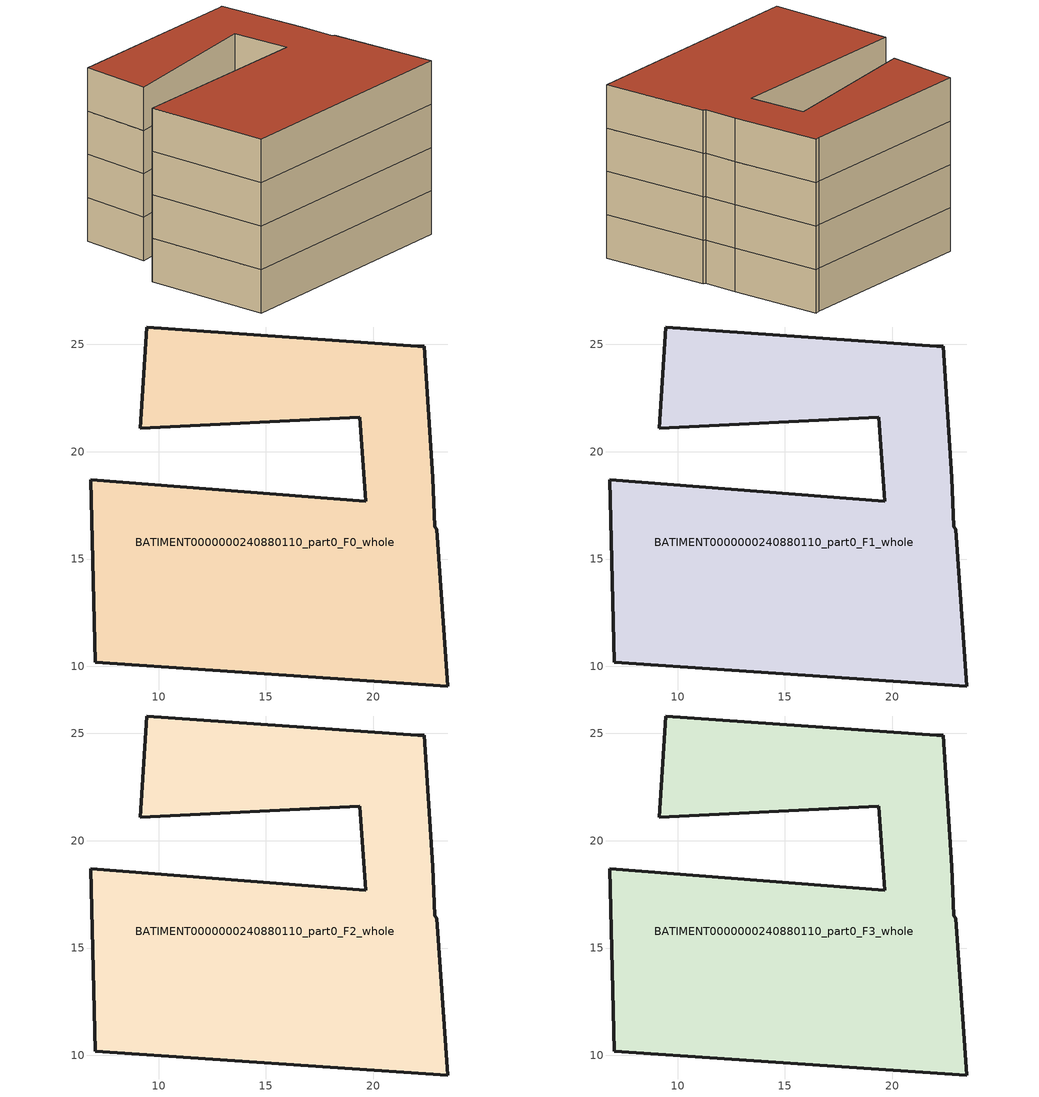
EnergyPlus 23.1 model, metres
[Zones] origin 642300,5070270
BATIMENT0000000240880110_part0_F0_whole
 floor ground (EU_floor_Construction): 22.36,24.9 22.76,18.8 22.86,16.5 22.96,16.4 23.46,9.09 7.05,10.2 6.85,18.7 19.66,17.7 19.36,21.6 9.15,21.1 9.45,25.81 22.06,24.9 z0
 wall outside (EU_wall_Construction): 23.46,9.09 22.96,16.4 22.86,16.5 22.76,18.8 22.36,24.9 22.06,24.9 9.45,25.81 9.15,21.1 19.36,21.6 19.66,17.7 6.85,18.7 7.05,10.2 23.46,9.09 z0:3
BATIMENT0000000240880110_part0_F1_whole
 floor to BATIMENT0000000240880110_part0_F0_whole (EU_floor_Construction): 22.36,24.9 22.76,18.8 22.86,16.5 22.96,16.4 23.46,9.09 7.05,10.2 6.85,18.7 19.66,17.7 19.36,21.6 9.15,21.1 9.45,25.81 22.06,24.9 z3
 wall outside (EU_wall_Construction): 23.46,9.09 22.96,16.4 22.86,16.5 22.76,18.8 22.36,24.9 22.06,24.9 9.45,25.81 9.15,21.1 19.36,21.6 19.66,17.7 6.85,18.7 7.05,10.2 23.46,9.09 z3:6
BATIMENT0000000240880110_part0_F2_whole
 floor to BATIMENT0000000240880110_part0_F1_whole (EU_floor_Construction): 22.36,24.9 22.76,18.8 22.86,16.5 22.96,16.4 23.46,9.09 7.05,10.2 6.85,18.7 19.66,17.7 19.36,21.6 9.15,21.1 9.45,25.81 22.06,24.9 z6
 wall outside (EU_wall_Construction): 23.46,9.09 22.96,16.4 22.86,16.5 22.76,18.8 22.36,24.9 22.06,24.9 9.45,25.81 9.15,21.1 19.36,21.6 19.66,17.7 6.85,18.7 7.05,10.2 23.46,9.09 z6:9
BATIMENT0000000240880110_part0_F3_whole
 floor to BATIMENT0000000240880110_part0_F2_whole (EU_floor_Construction): 22.36,24.9 22.76,18.8 22.86,16.5 22.96,16.4 23.46,9.09 7.05,10.2 6.85,18.7 19.66,17.7 19.36,21.6 9.15,21.1 9.45,25.81 22.06,24.9 z9
 wall outside (EU_wall_Construction): 23.46,9.09 22.96,16.4 22.86,16.5 22.76,18.8 22.36,24.9 22.06,24.9 9.45,25.81 9.15,21.1 19.36,21.6 19.66,17.7 6.85,18.7 7.05,10.2 23.46,9.09 z9:12
 roof outside (EU_roof_Construction): 23.46,9.09 22.96,16.4 22.86,16.5 22.76,18.8 22.36,24.9 22.06,24.9 9.45,25.81 9.15,21.1 19.36,21.6 19.66,17.7 6.85,18.7 7.05,10.2 z12
[Building]
EU S2 Campaign: North Axis=0; Terrain=City; Solar Distribution=FullExterior
[Site:Location]
Lyon-Bron: Latitude=45.75; Longitude=5; Time Zone=1; Elevation=198
[SizingPeriod:WeatherFileDays]
AnnualSizingPeriod: Begin Month=1; Begin Day of Month=1; End Month=12; End Day of Month=31; Day of Week for Start Day=Monday; Use Weather File Daylight Saving Period=No; Use Weather File Rain and Snow Indicators=No
[MATERIAL]
EU_InternalMass_Material: Roughness=MediumRough; Thickness=0.1; Conductivity=1; Density=1800; Specific Heat=900; Thermal Absorptance=0.9; Solar Absorptance=0.7; Visible Absorptance=0.7
[MATERIAL:NOMASS] Roughness=MediumRough; Thermal Absorptance=0.9; Solar Absorptance=0.7; Visible Absorptance=0.7
Name | Thermal Resistance
EU_wall_NoMass | 0.524421
EU_roof_NoMass | 0.457793
EU_floor_NoMass | 0.384546
[CONSTRUCTION]
EU_wall_Construction: EU_wall_NoMass
EU_roof_Construction: EU_roof_NoMass
EU_floor_Construction: EU_floor_NoMass
EU_InternalMass_Construction: EU_InternalMass_Material
[ZONE] Type=1; Multiplier=1; Ceiling Height=autocalculate; Volume=602.624; Floor Area=autocalculate; Part of Total Floor Area=Yes
BATIMENT0000000240880110_part0_F0_whole; BATIMENT0000000240880110_part0_F1_whole; BATIMENT0000000240880110_part0_F2_whole; BATIMENT0000000240880110_part0_F3_whole
[INTERNALMASS] Construction=EU_InternalMass_Construction; Surface Area=200.875
Name | Zone or ZoneList
BATIMENT0000000240880110_part0_F0_whole_EU_InternalMass | BATIMENT0000000240880110_part0_F0_whole
BATIMENT0000000240880110_part0_F1_whole_EU_InternalMass | BATIMENT0000000240880110_part0_F1_whole
BATIMENT0000000240880110_part0_F2_whole_EU_InternalMass | BATIMENT0000000240880110_part0_F2_whole
BATIMENT0000000240880110_part0_F3_whole_EU_InternalMass | BATIMENT0000000240880110_part0_F3_whole
[OTHEREQUIPMENT] Fuel Type=Electricity; Design Level Calculation Method=Watts/Area; Power per Zone Floor Area=1; Fraction Latent=0; Fraction Radiant=0; Fraction Lost=0; Carbon Dioxide Generation Rate=0; EndUse Subcategory=EU_Step8_InternalGains
Name | Zone or ZoneList or Space or SpaceList | Schedule
EU_Step8_InternalGain_BATIMENT0000000240880110_part0_F0_whole_f000 | BATIMENT0000000240880110_part0_F0_whole | EU_Step8_GainSchedule_BATIMENT0000000240880110_part0_F0_whole_f000
EU_Step8_InternalGain_BATIMENT0000000240880110_part0_F1_whole_f000 | BATIMENT0000000240880110_part0_F1_whole | EU_Step8_GainSchedule_BATIMENT0000000240880110_part0_F1_whole_f000
EU_Step8_InternalGain_BATIMENT0000000240880110_part0_F2_whole_f000 | BATIMENT0000000240880110_part0_F2_whole | EU_Step8_GainSchedule_BATIMENT0000000240880110_part0_F2_whole_f000
EU_Step8_InternalGain_BATIMENT0000000240880110_part0_F3_whole_f000 | BATIMENT0000000240880110_part0_F3_whole | EU_Step8_GainSchedule_BATIMENT0000000240880110_part0_F3_whole_f000
[ZONEVENTILATION:DESIGNFLOWRATE] Schedule=EU_AlwaysOn; Design Flow Rate Calculation Method=AirChanges/Hour; Air Changes per Hour=0.520093; Ventilation Type=Natural; Fan Pressure Rise=0; Fan Total Efficiency=1; Constant Term Coefficient=1; Temperature Term Coefficient=0; Velocity Term Coefficient=0; Velocity Squared Term Coefficient=0; Minimum Indoor Temperature=-100; Maximum Indoor Temperature=100; Delta Temperature=-100; Minimum Outdoor Temperature=-100; Maximum Outdoor Temperature=100; Maximum Wind Speed=40
Name | Zone or ZoneList or Space or SpaceList
EU_ConstantAir_BATIMENT0000000240880110_part0_F0_whole | BATIMENT0000000240880110_part0_F0_whole
EU_ConstantAir_BATIMENT0000000240880110_part0_F1_whole | BATIMENT0000000240880110_part0_F1_whole
EU_ConstantAir_BATIMENT0000000240880110_part0_F2_whole | BATIMENT0000000240880110_part0_F2_whole
EU_ConstantAir_BATIMENT0000000240880110_part0_F3_whole | BATIMENT0000000240880110_part0_F3_whole
[HVACTEMPLATE:THERMOSTAT] Constant Heating Setpoint=20; Constant Cooling Setpoint=50
EU_HeatOnly_BATIMENT0000000240880110_part0_F0_whole; EU_HeatOnly_BATIMENT0000000240880110_part0_F1_whole; EU_HeatOnly_BATIMENT0000000240880110_part0_F2_whole; EU_HeatOnly_BATIMENT0000000240880110_part0_F3_whole
[HVACTEMPLATE:ZONE:IDEALLOADSAIRSYSTEM] System Availability Schedule=EU_AlwaysOn; Maximum Heating Supply Air Temperature=50; Minimum Cooling Supply Air Temperature=13; Maximum Heating Supply Air Humidity Ratio=0.0156; Minimum Cooling Supply Air Humidity Ratio=0.0077; Heating Limit=NoLimit; Cooling Limit=NoLimit; Heating Availability Schedule=EU_AlwaysOn; Cooling Availability Schedule=EU_CoolingOff; Dehumidification Control Type=ConstantSensibleHeatRatio; Cooling Sensible Heat Ratio=0.7; Dehumidification Setpoint=60; Humidification Control Type=None; Humidification Setpoint=30; Outdoor Air Method=None; Outdoor Air Flow Rate per Person=0.00944; Outdoor Air Flow Rate per Zone Floor Area=0; Outdoor Air Flow Rate per Zone=0; Demand Controlled Ventilation Type=None; Outdoor Air Economizer Type=NoEconomizer; Heat Recovery Type=None; Sensible Heat Recovery Effectiveness=0.7; Latent Heat Recovery Effectiveness=0.65
Name | Template Thermostat
BATIMENT0000000240880110_part0_F0_whole | EU_HeatOnly_BATIMENT0000000240880110_part0_F0_whole
BATIMENT0000000240880110_part0_F1_whole | EU_HeatOnly_BATIMENT0000000240880110_part0_F1_whole
BATIMENT0000000240880110_part0_F2_whole | EU_HeatOnly_BATIMENT0000000240880110_part0_F2_whole
BATIMENT0000000240880110_part0_F3_whole | EU_HeatOnly_BATIMENT0000000240880110_part0_F3_whole
[SIZING:ZONE] Zone Cooling Design Supply Air Temperature Input Method=SupplyAirTemperature; Zone Cooling Design Supply Air Temperature=13; Zone Heating Design Supply Air Temperature Input Method=SupplyAirTemperature; Zone Heating Design Supply Air Temperature=50; Zone Cooling Design Supply Air Humidity Ratio=0.008; Zone Heating Design Supply Air Humidity Ratio=0.008; Cooling Design Air Flow Method=DesignDay; Cooling Design Air Flow Rate=0; Cooling Minimum Air Flow per Zone Floor Area=0.000762; Cooling Minimum Air Flow=0; Cooling Minimum Air Flow Fraction=0.2; Heating Design Air Flow Method=DesignDay; Heating Design Air Flow Rate=0; Heating Maximum Air Flow per Zone Floor Area=0.002032; Heating Maximum Air Flow=0.141576; Heating Maximum Air Flow Fraction=0.3; Account for Dedicated Outdoor Air System=No; Dedicated Outdoor Air System Control Strategy=NeutralSupplyAir; Dedicated Outdoor Air Low Setpoint Temperature for Design=autosize; Dedicated Outdoor Air High Setpoint Temperature for Design=autosize; Zone Load Sizing Method=Sensible Load Only No Latent Load; Zone Latent Cooling Design Supply Air Humidity Ratio Input Method=HumidityRatioDifference; Zone Cooling Design Supply Air Humidity Ratio Difference=0.005; Zone Latent Heating Design Supply Air Humidity Ratio Input Method=HumidityRatioDifference; Zone Humidification Design Supply Air Humidity Ratio Difference=0.005
BATIMENT0000000240880110_part0_F0_whole; BATIMENT0000000240880110_part0_F1_whole; BATIMENT0000000240880110_part0_F2_whole; BATIMENT0000000240880110_part0_F3_whole
[SCHEDULE:CONSTANT]
Name | Hourly Value
EU_AlwaysOn | 1
EU_CoolingOff | 0
[SCHEDULE:FILE] Column Number=1; Rows to Skip at Top=0; Number of Hours of Data=8760; Column Separator=Comma; Interpolate to Timestep=No; Minutes per Item=60; Adjust Schedule for Daylight Savings=Yes
Name | File
EU_Step8_GainSchedule_BATIMENT0000000240880110_part0_F0_whole_f000 | C:\Users\o_iseri\Desktop\OpenUBEM\openubem\outputs\eu_evidence\EU-04\s3\s3_campaign\FR-LYO-HAUTCOEURPENTES\BATIMENT0000000240880110_part0\BATIMENT0000000240880110_part0_F0_whole_f000_gain.csv
EU_Step8_GainSchedule_BATIMENT0000000240880110_part0_F1_whole_f000 | C:\Users\o_iseri\Desktop\OpenUBEM\openubem\outputs\eu_evidence\EU-04\s3\s3_campaign\FR-LYO-HAUTCOEURPENTES\BATIMENT0000000240880110_part0\BATIMENT0000000240880110_part0_F1_whole_f000_gain.csv
EU_Step8_GainSchedule_BATIMENT0000000240880110_part0_F2_whole_f000 | C:\Users\o_iseri\Desktop\OpenUBEM\openubem\outputs\eu_evidence\EU-04\s3\s3_campaign\FR-LYO-HAUTCOEURPENTES\BATIMENT0000000240880110_part0\BATIMENT0000000240880110_part0_F2_whole_f000_gain.csv
EU_Step8_GainSchedule_BATIMENT0000000240880110_part0_F3_whole_f000 | C:\Users\o_iseri\Desktop\OpenUBEM\openubem\outputs\eu_evidence\EU-04\s3\s3_campaign\FR-LYO-HAUTCOEURPENTES\BATIMENT0000000240880110_part0\BATIMENT0000000240880110_part0_F3_whole_f000_gain.csv
